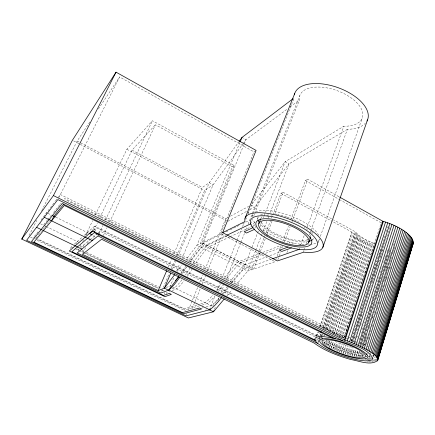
<?xml version="1.0" encoding="UTF-8"?>
<svg xmlns="http://www.w3.org/2000/svg" width="435" height="435" viewBox="0 0 435 435"><rect width="100%" height="100%" fill="white"/><g stroke="black" fill="none" stroke-linecap="round" stroke-linejoin="round"><path stroke-width="0.33" stroke-dasharray="2.17 1.63" d="M374.47 361.273L375.655 357.391M375.416 361.066L376.204 358.467M376.226 360.8L376.819 358.859M370.946 359.147L371.539 357.206M370.729 362.192L371.126 360.892M372.996 356.042L373.393 354.748M373.252 356.352L373.649 355.052M372.023 362.159L372.621 360.218M373.611 356.983L374.008 355.689M373.409 361.42L374.796 356.879M366.825 359.99L367.227 358.69M366.928 360.229L367.33 358.935M368.037 360.196L369.63 355.014M367.82 362.078L370.609 353.03M369.043 360.115L370.239 356.216M369.326 362.165L369.919 360.218M370.12 359.571L370.941 356.749M365.144 359.794L365.743 357.853M366.738 356.961L367.341 355.02M360.262 356.934L361.681 352.41M363.703 345.945L364.508 343.356M365.318 340.768L366.129 338.185M372.393 318.143L373.203 315.554M374.013 312.972L374.818 310.383M381.087 290.341L381.49 289.047M384.524 279.352L385.736 275.469M386.546 272.886L386.949 271.592M387.759 269.004L388.368 267.063M363.79 345.972L367.227 334.977M369.25 328.507L370.468 324.63M372.485 318.159L373.703 314.282M375.72 307.811L378.151 300.052M378.956 297.464L379.766 294.876M380.576 292.287L381.99 287.763M382.191 287.116L383.001 284.528M383.811 281.94L387.449 270.298M387.656 269.651L388.46 267.063M389.271 264.48L389.88 262.539M390.081 261.892L390.684 259.951M390.891 259.303L391.696 256.715M392.506 254.127L393.115 252.191M393.316 251.544L393.92 249.603M394.126 248.956L394.931 246.368M360.941 357.048L362.154 353.166M362.36 356.635L363.171 354.046M362.654 356.608L363.258 354.661M366.493 344.286L367.298 341.692M368.108 339.099L371.137 329.371M371.947 326.777L372.757 324.184M373.562 321.59L374.372 318.996M375.786 314.456L376.596 311.862M377.401 309.269L378.211 306.67M379.015 304.076L379.826 301.482M382.854 291.754L383.665 289.161M384.475 286.567L385.279 283.973M386.693 279.433L387.302 277.486M389.929 269.058L390.739 266.465M357.739 356.488L359.359 351.328M358.315 356.531L359.935 351.366M361.757 345.559L369.445 321.041M369.652 320.394L372.284 312.004M373.094 309.426L375.519 301.683M376.329 299.101L379.369 289.422M379.57 288.775L382.61 279.096M382.811 278.454L384.225 273.936M385.035 271.353L385.845 268.776M386.046 268.129L387.667 262.963M388.477 260.386L390.907 252.643M362.464 344.498L363.279 341.91M364.09 339.322L365.917 333.498M366.727 330.91L369.163 323.145M369.973 320.557L370.381 319.263M381.946 282.38L382.349 281.086M386.41 268.145L387.623 264.262M389.657 257.786L391.478 251.963M393.512 245.492L394.724 241.61M359.169 357.439L360.784 352.268M354.079 356.2L356.124 349.735M357.962 343.911L358.369 342.617M359.19 340.034L360.414 336.152M361.229 333.563L361.643 332.269M362.458 329.687L363.682 325.804M364.503 323.216L364.911 321.922M365.726 319.339L366.95 315.457M367.771 312.868L368.179 311.574M368.994 308.986L370.223 305.109M371.039 302.521L371.446 301.227M372.262 298.638L373.491 294.761M374.307 292.173L374.714 290.879M375.535 288.291L376.759 284.414M377.575 281.826L378.396 279.237M378.597 278.59L379.619 275.36M380.435 272.772L381.664 268.89M381.865 268.243L382.887 265.013M383.708 262.425L384.931 258.542M385.138 257.895L386.155 254.665M386.976 252.077L387.792 249.489M354.144 356.385L356.189 349.914M355.868 356.771L357.907 350.295M359.946 343.819L390.13 247.977M356.118 356.7L358.157 350.224M359.995 344.389L387.525 256.933M387.732 256.286L388.14 254.992M389.156 251.751L389.771 249.804M349.914 355.069L352.377 347.331M350.61 355.482L353.068 347.744M354.998 343.199L355.825 340.61M356.646 338.017L357.467 335.428M360.55 325.717L361.784 321.835M352.007 355.656L354.264 348.549M352.394 355.95L354.639 348.848M346.989 354.416L349.468 346.657M351.127 341.48L381.74 245.731M351.453 341.013L360.555 312.547M361.382 309.959L364.894 298.959M365.726 296.371L369.239 285.371M370.065 282.783L373.583 271.783M374.41 269.194L376.895 261.43M377.721 258.841L381.234 247.841M382.066 245.253L385.579 234.253M386.405 231.665L388.27 225.841M347.804 354.438L350.479 346.07M348.805 354.976L351.268 347.25M353.932 338.876L354.753 336.298M356.602 330.508L357.015 329.219M357.836 326.642L359.065 322.775M359.886 320.203L360.3 318.915M361.121 316.337L362.35 312.477M371.996 282.212L373.23 278.346M374.051 275.768L374.872 273.196M375.693 270.619L377.536 264.823M378.358 262.245L379.179 259.673M380 257.096L380.821 254.518M381.642 251.947L382.463 249.369M353.351 341.774L390.26 225.906M343.335 353.236L346.037 344.841M343.367 353.693L346.276 344.645M345.162 353.845L347.859 345.439M345.694 353.747L348.179 345.988M341.464 352.312L344.177 343.922M341.513 352.606L344.221 344.215M337.092 351.404L339.817 343.019M341.497 337.859L371.903 244.361C364.622 241.447 357.304 237.853 351.855 232.067L332.802 221.66M337.919 351.262L340.643 342.883M342.318 337.729L373.089 242.986C366.607 240.37 360.011 237.167 355.346 231.806L333.433 219.816M339.371 351.551L341.883 343.808M343.764 338L373.866 245.09L371.903 244.361M343.699 338.463L381.169 222.807L340.328 200.035M339.708 351.942L342.421 343.563M344.509 337.114L345.346 334.537M346.178 331.954L348.06 326.152M348.892 323.575L350.773 317.767M362.464 281.657L364.345 275.855M365.183 273.278L366.014 270.695M334.439 349.838L336.962 342.111M338.86 336.309L369.799 241.626M335.26 349.941L337.576 342.851M339.681 336.407L369.973 243.589M336.163 350.561L338.68 342.829M340.572 337.027L371.425 242.322M331.117 348.353L333.444 341.268M335.559 334.83L366.683 240.142M331.312 348.256L333.64 341.165M335.755 334.722L366.248 241.936M336.565 335.14L336.962 333.939L64.679 198.507L63.853 199.54M332.753 349.104L335.287 341.372M337.185 335.575L368.217 240.898M333.264 349.109L335.586 342.019M337.696 335.575L368.086 242.779M327.789 345.863L329.491 340.708M332.052 332.971L362.752 240.158M328.218 346.189L329.926 341.035M332.693 332.655L363.79 238.565M329.409 347.386L331.535 340.942M333.873 333.857L364.47 241.061M329.529 347.598L331.655 341.154M333.988 334.069L365.21 239.364M324.532 343.471L325.597 340.262M328.588 331.28L359.538 238.277M325.369 344.667L326.859 340.181M329.627 331.84L361.17 236.906M326.016 344.977L327.517 340.464M330.296 332.079L361.11 239.228M326.761 345.417L328.469 340.262M331.035 332.525L362.442 237.744M325.483 329.474L356.662 236.33M323.841 335.956L324.271 334.667M325.989 329.523L357.826 234.345M327.202 329.735L358.054 237.309M327.12 330.29L358.853 235.204M324.059 343.9L325.124 340.692M328.333 331.062L359.968 236.064M317.99 341.85L319.725 336.695M319.937 336.054L320.807 333.476M322.754 327.685L354.161 234.334M318.018 342.829L320.171 336.413M320.388 335.771L321.035 333.852M322.977 328.077L355.346 231.806M320.546 338.37L321.188 336.445M321.405 335.804L321.835 334.526M323.771 328.757L356.047 232.616M320.829 338.223L322.128 334.363M323.852 329.219L355.362 235.335M320.856 341.002L321.503 339.066M321.721 338.425L322.368 336.494M322.585 335.847L323.015 334.558M324.738 329.409L356.89 233.481M315.745 336.434L316.528 334.129M316.691 336.086L317.996 332.237M319.73 327.098L351.855 232.067M316.946 336.304L318.251 332.454M320.203 326.674L352.078 232.328M315.875 339.784L316.261 338.642M316.762 341.002L317.838 337.799M318.056 337.158L319.567 332.672M321.296 327.544L353.068 233.329M318.023 243.002L319.464 238.935M320.367 236.374L362.263 118.048M312.618 240.403L313.45 238.081A29.558 10.467 20.5 0 1 312.194 239.788M303.146 252.104L303.603 250.832M303.831 250.196L304.75 247.651M306.126 243.834L307.73 239.38M309.334 234.922L309.791 233.649M310.019 233.013L310.71 231.105M310.938 230.468L347.386 129.293L347.935 129.293A38.731 19.966 19.7 0 0 365.389 123.208M299.16 249.353L299.623 248.075M300.781 244.883L304.484 234.683M307.262 227.026L343.829 126.259L345.553 126.237A33.185 17.106 19.7 0 0 362.806 115.857L362.872 114.693A33.185 17.106 19.7 0 0 316.941 87.06L315.054 87.152A33.185 17.106 19.7 0 0 299.329 98.881L299.427 99.996L254.883 213.085M292.798 244.171L293.261 242.915L291.374 243.627M289.416 243.312L289.879 242.061L287.366 243.018M286.937 252.61L287.839 250.163M277.883 259.662L279.063 256.503M279.297 255.867L280.711 252.072M282.358 247.64L282.826 246.379M284.474 241.947L290.129 226.76M292.01 221.703L292.717 219.8M292.951 219.169L307.784 179.307L339.088 196.799M275.589 260.451L276.301 258.548M277.247 256.008L279.139 250.941M279.379 250.304L281.032 245.867M282.69 241.425L288.367 226.211M290.732 219.871L305.403 180.558L307.784 179.307M265.241 238.853L253.67 269.075L202.041 242.877L234.199 165.512L152.419 120.761L126.857 149.287L95.265 215.162M267.172 233.818L271.995 221.225M274.887 213.672L283.082 192.265L332.84 219.49M263.784 238.19L251.664 269.76L200.301 243.736L232.35 166.79L234.199 165.512M264.023 237.559L264.752 235.667M265.964 232.507L270.325 221.143M271.538 217.984L272.506 215.461M272.75 214.83L280.988 193.363L283.082 192.265M255.486 250.924L247.694 271.125L236.004 285.017M255.726 250.294L261.082 236.412M261.326 235.775L262.055 233.883M263.273 230.729L267.166 220.632M268.139 218.104L269.357 214.95M270.331 212.427L289.074 163.826L347.386 129.293M258.254 231.132L243.54 269.026L231.463 283.495M259.972 226.711L261.93 221.66M263.403 217.87L263.893 216.608M264.137 215.977L285.224 161.668L343.829 126.259M257.156 219.718L258.053 217.429M254.872 228.157L255.606 226.271M253.366 226.439L254.85 222.649L250.582 224.694M214.482 309.263L215.727 306.109M217.973 300.427L219.218 297.274M220.964 292.858L223.954 285.289M225.95 280.243L240.658 243.024M240.908 242.393L244.394 233.557M245.895 229.772L247.14 226.619M248.135 224.096L252.126 214.004M252.376 213.373L254.867 207.065L289.074 163.826L285.224 161.668L251.131 205.07L254.867 207.065L248.956 210.165M251.881 217.021L253.023 214.14M253.268 213.509L299.824 95.537M250.652 223.829L252.43 219.305M253.638 216.244L254.633 213.721M209.469 309.856L214.988 295.969M217 290.917L220.012 283.343M222.019 278.291L236.825 241.05M237.075 240.419L241.594 229.055M242.6 226.532L244.106 222.742M247.868 213.275L248.624 211.383M245.78 219.648L246.531 217.756M248.037 213.971L294.18 97.853M205.646 310.835L206.125 309.633M192.21 308.546L194.76 302.271M195.016 301.64L200.377 288.465M202.161 284.071L205.483 275.915M207.522 270.896L222.584 233.872M186.506 314.722L186.963 313.602M188.355 310.204L192.194 300.803M192.449 300.177L197.822 287.013M199.616 282.625L202.688 275.105M204.988 269.466L225.721 218.696L228.087 217.429M255.573 150.793L253.986 151.886L220.643 233.644L275.116 261.718L247.694 271.125L243.54 269.026L272.946 258.624M243.921 144.686L201.187 247.624L190.035 262.169M244.182 144.061L246.003 139.668L287.432 108.902M239.919 142.419L196.87 245.438L185.767 260.043M164.082 294.288L164.832 292.516M166.154 293.728L166.648 292.548L169.748 291.406M169.867 287.056L174.087 277.079M176.73 270.842L179.628 263.98M182.004 258.363L213.128 184.766L242.833 144.012M161.668 291.26L162.228 289.933M163.288 287.448L169.117 273.778M171.238 268.803L174.68 260.723M176.8 255.753L204.613 190.492L213.128 184.766L209.257 182.7L202.34 187.463L173.886 253.931M172.347 269.45L175.8 261.337M177.926 256.34L209.257 182.7L238.853 141.788M168.296 266.976L171.488 259.521M99.452 261.457L100.567 259.059M103.329 235.591L107.07 227.63M109.663 222.122L155.415 124.769L232.35 166.79M99.12 233.508L102.883 225.542M105.493 220.028L152.419 120.761M82.993 253.078L85.619 247.564M87.37 243.888L90.583 237.151M93.791 230.409L97.293 223.057M99.919 217.543L132.028 150.146L155.415 124.769M94.814 231.415L96.505 227.858L317.033 336.358M92.263 240.615L94.433 236.042L93.259 235.465M82.916 246.939L83.95 244.774L82.835 244.242M92.66 230.3L94.645 226.14L316.598 335.412M78.284 250.576L79.154 248.771M80.056 246.879L80.937 245.052M82.688 241.392L83.569 239.56M85.613 235.291L92.633 220.654M86.277 234.878L87.375 232.589M75.967 244.258L77.272 241.555M70.454 248.624L71.318 246.835L72.313 245.954M58.964 197.332L119.625 76.957L253.986 151.886M46.007 213.824L46.589 212.677M29.058 235.46L36.768 220.333M41.706 210.649L77.18 141.043L89.838 121.93M186.479 267.101L184.989 269.537A49.612 11.027 -63.1 0 1 182.14 273.952M228.223 287.731L226.717 290.101A48.802 13.599 -63.4 0 1 223.818 294.392M98.402 109L119.625 76.957M243.23 143.468L246.003 139.668L242.007 137.422M41.113 219.876L55.104 201.47M55.511 200.937L57.54 198.268M57.942 197.735L60.378 194.532L344.373 336.021M177.132 271.402L182.064 264.915M181.357 273.479L186.316 267.014M34.338 236.461L38.438 231.333M43.761 224.672L47.404 220.115M47.812 219.61L51.455 215.053L47.197 212.971M53.521 212.465L60.96 203.156M35.969 238.092L41.439 231.42M43.125 229.365L44.386 227.826M44.805 227.315L50.998 219.751M212.487 306.235L219.387 297.964M222.84 293.832L228.016 287.627M226.907 295.827L232.105 289.65M74.298 244.193L82.324 237.07M84.341 235.281L94.645 226.14M93.601 230.381L96.505 227.858M80.589 247.575L89.441 240.202M89.942 239.783L95.874 234.84M98.266 232.845L100.186 231.251L316.892 337.734M290.156 106.879L299.427 99.996M230.452 216.162L248.771 206.337M227.684 221.323L246.596 211.405M222.633 232.654L196.87 245.438L201.187 247.624L226.347 235.52M188.437 261.636A53.331 13.289 -63.9 0 1 203.014 243.23L222.383 233.671M226.015 231.882L227.831 230.985M230.256 229.789L239.941 225.009M242.366 223.818L249.63 220.235M226.809 236.069L207.305 245.405A53.228 13.605 -63.9 0 0 192.651 263.73M229.544 237.015L209.442 246.493A53.179 13.762 -64 0 0 194.755 264.779M230.153 236.727L255.127 224.955M166.224 287.508L170.362 285.898A45.001 10 -63.1 0 0 171.102 285.24M260.353 253.333L239 261.495A52.494 15.877 -64.3 0 0 223.824 279.216M262.865 252.376L280.455 245.655M262.457 254.508L241.082 262.55A52.445 16.024 -64.3 0 0 225.874 280.232M265.6 253.322L283.201 246.699M172.059 288.813L174.5 287.899A44.925 10.239 -63.2 0 0 182.015 279.721M172.227 290.493L176.566 288.894A44.887 10.358 -63.2 0 0 184.108 280.744M229.963 282.266A52.347 16.318 -64.4 0 1 245.237 264.659L267.4 256.568M269.928 255.644L280.695 251.713M299.726 244.764L300.895 244.291M196.854 305.044L184.119 308.665L37.807 238.967M200.671 303.956L205.124 302.689A44.37 11.99 -63.4 0 0 213.009 294.843M199.437 305.816L185.305 309.758L36.578 238.945M202.003 305.098L207.142 303.663A44.337 12.104 -63.4 0 0 215.048 295.838M202.074 308.045L203.384 307.692M206.011 306.985L211.16 305.604A44.261 12.332 -63.4 0 0 219.109 297.823M332.944 333.047L338.555 334.341A30.532 7.313 19.2 0 1 345.847 336.5M381.169 222.807L382.941 223.313M373.089 242.986L374.785 243.616M33.517 237.488L35.964 238.652M30.477 237.157L32.924 238.32M37.203 240.354L185.816 311.047M71.318 246.835L74.374 248.298M74.989 248.592L78.653 250.353M79.262 250.642L82.933 252.403M83.542 252.697L158.095 288.448M161.76 290.205L162.984 290.792M82.21 250.239L84.047 251.12M86.494 252.3L161.461 288.302M76.968 248.94L79.404 250.109M81.845 251.278L83.063 251.865M85.499 253.034L158.019 287.829M162.288 289.873L164.724 291.042M172.728 287.04L211.16 305.604M40.488 223.797L43.359 225.178M43.93 225.455L45.648 226.287M46.257 226.581L79.502 242.632M55.707 217.13L88.555 233.165M317.501 338.033L319.285 338.892M66.805 200.464L333.971 333.264M203.014 243.23L245.237 264.659M77.18 141.043L225.721 218.696M73.613 140.88L79.632 144.023M80.23 144.338L226.483 220.692M132.028 150.146L202.34 187.463M126.857 149.287L204.613 190.492M280.988 193.363L332.204 221.333M305.403 180.558L339.735 199.703M254.964 222.812L254.198 221.768A35.485 12.572 20.5 0 1 253.045 219.757M316.974 336.26L316.506 335.124A30.532 7.313 19.2 0 1 318.703 332.394M373.698 354.895A30.532 7.313 19.2 0 1 372.67 355.531M370.272 356.113A30.532 7.313 19.2 0 1 368.162 356.249M366.961 356.238A30.532 7.313 19.2 0 1 365.677 356.178M364.312 356.069A30.532 7.313 19.2 0 1 323.265 341.834M320.133 339.604A30.532 7.313 19.2 0 1 317.903 337.522M346.336 336.663A30.532 7.313 19.2 0 1 347.315 336.994M348.294 337.332A30.532 7.313 19.2 0 1 350.246 338.038M364.291 344.379A30.532 7.313 19.2 0 1 365.732 345.2M367.075 346.015A30.532 7.313 19.2 0 1 368.32 346.825M362.453 353.28A22.892 5.481 19.2 0 1 326.255 340.741M324.042 336.032A22.892 5.481 19.2 0 1 324.814 335.554M338.832 336.527A22.892 5.481 19.2 0 1 341.181 337.136M341.66 337.272A22.892 5.481 19.2 0 1 344.074 337.984M346.505 338.778A22.892 5.481 19.2 0 1 347.473 339.115M350.822 340.366A22.892 5.481 19.2 0 1 351.757 340.746M353.138 341.323A22.892 5.481 19.2 0 1 354.036 341.714M368.081 353.65A25.437 6.09 19.2 0 1 367.515 353.862M363.366 354.264A25.437 6.09 19.2 0 1 324.994 340.975M321.933 338.087A25.437 6.09 19.2 0 1 321.601 337.576M321.199 336.201A25.437 6.09 19.2 0 1 323.123 334.379M338.115 335.646A25.437 6.09 19.2 0 1 343.954 337.266M346.662 338.147A25.437 6.09 19.2 0 1 349.359 339.11M350.953 339.713A25.437 6.09 19.2 0 1 352.002 340.132M355.553 341.644A25.437 6.09 19.2 0 1 357.004 342.312M359.729 343.672A25.437 6.09 19.2 0 1 360.582 344.128M319.29 239.299A35.485 12.572 20.5 0 1 318.154 241.512M315.799 243.17A35.485 12.572 20.5 0 1 310.971 244.448M309.502 244.595A35.485 12.572 20.5 0 1 308.469 244.655M303.967 244.579A35.485 12.572 20.5 0 1 294.99 243.301L288.786 241.762A35.485 12.572 20.5 0 1 262.022 229.267M252.376 216.113A35.485 12.572 20.5 0 1 252.887 214.553M255.606 212.106A35.485 12.572 20.5 0 1 267.22 210.518L269.145 210.665A35.485 12.572 20.5 0 1 318.773 235.629M186.001 265.557A45.001 10 -63.1 0 1 180.944 273.387M223.704 283.598A44.337 12.104 -63.4 0 1 218.272 291.689M221.654 282.587A44.37 11.99 -63.4 0 1 216.592 290.188M190.22 267.639A44.925 10.239 -63.2 0 1 185.506 274.936M192.319 268.683A44.887 10.358 -63.2 0 1 187.246 276.475M227.429 286.197A44.261 12.332 -63.4 0 1 222.35 293.685M231.583 282.658A47.208 14.708 -64.4 0 1 242.839 269.722L243.817 268.928L201.432 247.504L200.524 248.363A48.095 11.979 -63.9 0 0 189.785 261.892M307.534 239.745A26.6 9.418 20.5 0 1 282.484 236.618A26.6 9.418 20.5 0 1 261.446 222.551M260.799 218.49A26.6 9.418 20.5 0 1 262.49 216.51M266.867 215.129A26.6 9.418 20.5 0 1 271.924 215.01M304.369 227.081A26.6 9.418 20.5 0 1 305.104 227.657M306.457 228.805A26.6 9.418 20.5 0 1 307.366 229.658M310.802 235.156A26.6 9.418 20.5 0 1 310.65 237.075M308.997 241.333A29.558 10.467 20.5 0 1 283.044 237.863A29.558 10.467 20.5 0 1 259.967 223.666M257.835 218.8A29.558 10.467 20.5 0 1 258.341 216.809M260.657 214.792A29.558 10.467 20.5 0 1 264.746 213.661M275.355 214.085A29.558 10.467 20.5 0 1 277.128 214.401M277.731 214.52A29.558 10.467 20.5 0 1 278.944 214.776M280.792 215.211A29.558 10.467 20.5 0 1 286.447 216.858M287.078 217.07A29.558 10.467 20.5 0 1 299.149 222.29M311.52 231.708A29.558 10.467 20.5 0 1 313.156 234.345"/><path stroke-width="0.65" d="M174.663 274.648L164.381 288.171L158.193 290.58L82.411 254.306L101.605 239.266L314.304 343.15C325.103 351.148 338 355.77 350.784 359.527C358.744 360.724 370.723 366.15 377.716 360.457L412.994 244.182C414.185 238.51 408.612 234.318 404.67 231.279C398.047 226.662 390.516 223.492 382.795 221.225L339.681 197.131M377.716 360.457C377.629 355.297 371.398 352.877 367.803 350.219C360.408 345.95 352.47 342.698 344.384 339.991L53.418 195.565L21.75 239.092L188.382 317.958L213.482 311.786L224.308 298.916M377.787 359.315L413.25 242.491M377.46 360.947L413.196 243.361M375.361 355.656L411.396 237.646M376.144 356.466L412.048 238.674M376.781 357.244L412.565 239.674M377.265 357.978L412.935 240.647M377.602 358.668L413.163 241.588M378.243 357.488L379.228 354.237M380.016 351.638L381.397 347.087M382.582 343.188L383.572 339.936M384.361 337.337L385.742 332.786M387.319 327.588L387.911 325.636M388.7 323.036L390.081 318.485M391.663 313.287L392.25 311.335M393.044 308.736L394.028 305.484M394.425 304.185L396.198 298.334M397.383 294.435L398.373 291.184M399.161 288.584L400.543 284.033M401.728 280.135L402.712 276.883M403.501 274.284L404.882 269.733M406.067 265.834L407.057 262.582M407.845 259.983L409.226 255.432M410.803 250.234L411.396 248.282M373.377 353.932L409.672 235.547M374.437 354.808L410.602 236.607M369.38 351.17L406.1 232.344M370.843 352.111L407.416 233.41M372.175 353.035L408.606 234.481M367.803 350.219L404.67 231.279M364.318 348.294L401.478 229.191M366.112 349.256L403.125 230.229M360.446 346.369L397.9 227.19M362.426 347.326L399.732 228.179M358.391 345.417L395.986 226.233M354.079 343.568L391.957 224.427M356.265 344.482L394.007 225.308M351.85 342.677L389.863 223.59M347.288 340.98L385.557 222.067M349.582 341.812L387.721 222.802M344.384 339.991L382.795 221.225M344.982 340.186L383.365 221.382M332.791 336.848L332.394 338.044L64.32 205.45L33.925 242.143L182.493 312.618L199.665 307.964L201.661 308.921L183.69 313.7L31.472 241.528L62.178 203.509L335.385 338.734M322.824 247.357L367.542 119.853M308.779 242.295L310.443 237.657M258.798 223.639L260.576 219.066M213.982 310.525L213.482 311.786L209.469 309.856L210.333 308.817M245.025 218.316L294.674 93.585M222.633 232.654L245.025 221.545L244.948 221.263A41.532 14.431 20.5 0 1 261.968 212.802L264.219 212.976A41.532 14.431 20.5 0 1 323.183 244.454L323.238 245.487A41.532 14.431 20.5 0 1 303.706 252.169L277.41 260.929L222.633 232.654L256.101 150.428L116.036 72.161L72.406 140.255L21.75 239.092M240.18 141.794L242.007 137.422L293.103 98.669M170.754 273.191L164.381 288.171L168.552 290.178L178.877 276.709M158.193 290.58L166.703 270.7M412.994 244.182L412.184 245.683M98.239 235.368L99.12 233.508M315.049 339.996L92.378 230.893L69.295 251.017L164.903 296.67L171.357 294.381L169.307 293.402L163.582 295.468L71.9 251.669L94.254 232.6L94.814 231.415M51.575 220.833L53.88 216.238L63.885 204.026M53.418 195.565L116.036 72.161M239.245 141.244L242.007 137.422M317.8 343.471L97.962 235.96L77.131 252.98L160.906 293.043L168.747 290.101L170.188 288.818A49.612 11.027 -63.1 0 0 179.867 277.253M93.117 230.8L89.73 233.742L92.084 234.889M96.352 234.443L97.788 233.247M342.916 340.871L57.839 199.573L26.589 240.305L186.049 315.843L209.692 309.796L211.263 308.605A48.802 13.599 -63.4 0 0 221.48 297.583M226.956 235.226L250.652 223.829M252.871 227.701L244.155 231.763L246.547 233.013L254.377 229.414M288.03 247.064L279.536 250.212L281.858 251.419L291.417 247.934M272.479 258.787L299.16 249.353M168.747 290.101L209.692 309.796M36.556 227.315L81.878 249.103M44.256 217.277L92.263 240.615M94.254 232.6L315.489 340.926M52.668 215.646L55.098 216.831M366.977 121.039A38.731 19.966 19.7 0 0 368.206 117.298L368.298 115.944A38.731 19.966 19.7 0 0 314.548 83.558L312.341 83.672A38.731 19.966 19.7 0 0 294.343 94.846M320.405 332.035A30.532 7.313 19.2 0 1 321.427 331.938M366.857 354.025A25.437 6.09 19.2 0 1 366.107 354.15M322.884 339.186A25.437 6.09 19.2 0 1 322.362 338.626M178.508 276.774A45.001 10 -63.1 0 1 177.823 277.677M177.485 278.117A45.001 10 -63.1 0 1 176.474 279.39M176.142 279.797A45.001 10 -63.1 0 1 175.49 280.586M310.389 237.635A26.6 9.418 20.5 0 1 310.014 238.152M260.592 219.724A26.6 9.418 20.5 0 1 260.647 219.088M311.552 240.256A29.558 10.467 20.5 0 1 308.997 241.333M259.336 222.796A29.558 10.467 20.5 0 1 258.091 220.317M372.882 358.32C372.055 361.289 367.928 360.74 365.53 360.854C360.191 360.61 354.938 359.44 349.789 358.059C338.55 354.721 327.098 350.719 317.757 343.433A30.608 7.15 19.3 0 1 315.837 341.442L314.956 339.713A30.608 7.15 19.3 0 1 329.73 337.506L336.984 339.142A30.608 7.15 19.3 0 1 342.813 340.839C352.66 344.977 367.602 348.228 372.882 358.32M267.095 215.977L265.165 215.82A35.583 12.359 20.5 0 0 250.419 222.959L250.663 223.878A35.583 12.359 20.5 0 0 252.213 226.825L254.91 229.968A35.583 12.359 20.5 0 0 286.937 246.765L293.152 248.325A35.583 12.359 20.5 0 0 299.062 249.337L300.928 249.549A35.583 12.359 20.5 0 0 317.517 243.714L317.458 242.833A35.583 12.359 20.5 0 0 267.095 215.977M329.001 348.908A25.502 5.954 19.3 0 0 367.733 357.494A25.502 5.954 19.3 0 0 334.667 339.974A25.502 5.954 19.3 0 0 329.001 348.908M330.497 348.946A22.946 5.361 19.3 0 0 365.308 356.629A22.946 5.361 19.3 0 0 335.483 340.866A22.946 5.361 19.3 0 0 330.497 348.946M266.791 236.031A29.645 10.293 20.5 0 0 311.58 243.306A29.645 10.293 20.5 0 0 273.104 219.36A29.645 10.293 20.5 0 0 266.791 236.031M267.253 235.003A26.676 9.26 20.5 0 0 308.513 242.844A26.676 9.26 20.5 0 0 275.594 221.034A26.676 9.26 20.5 0 0 267.253 235.003"/></g></svg>
